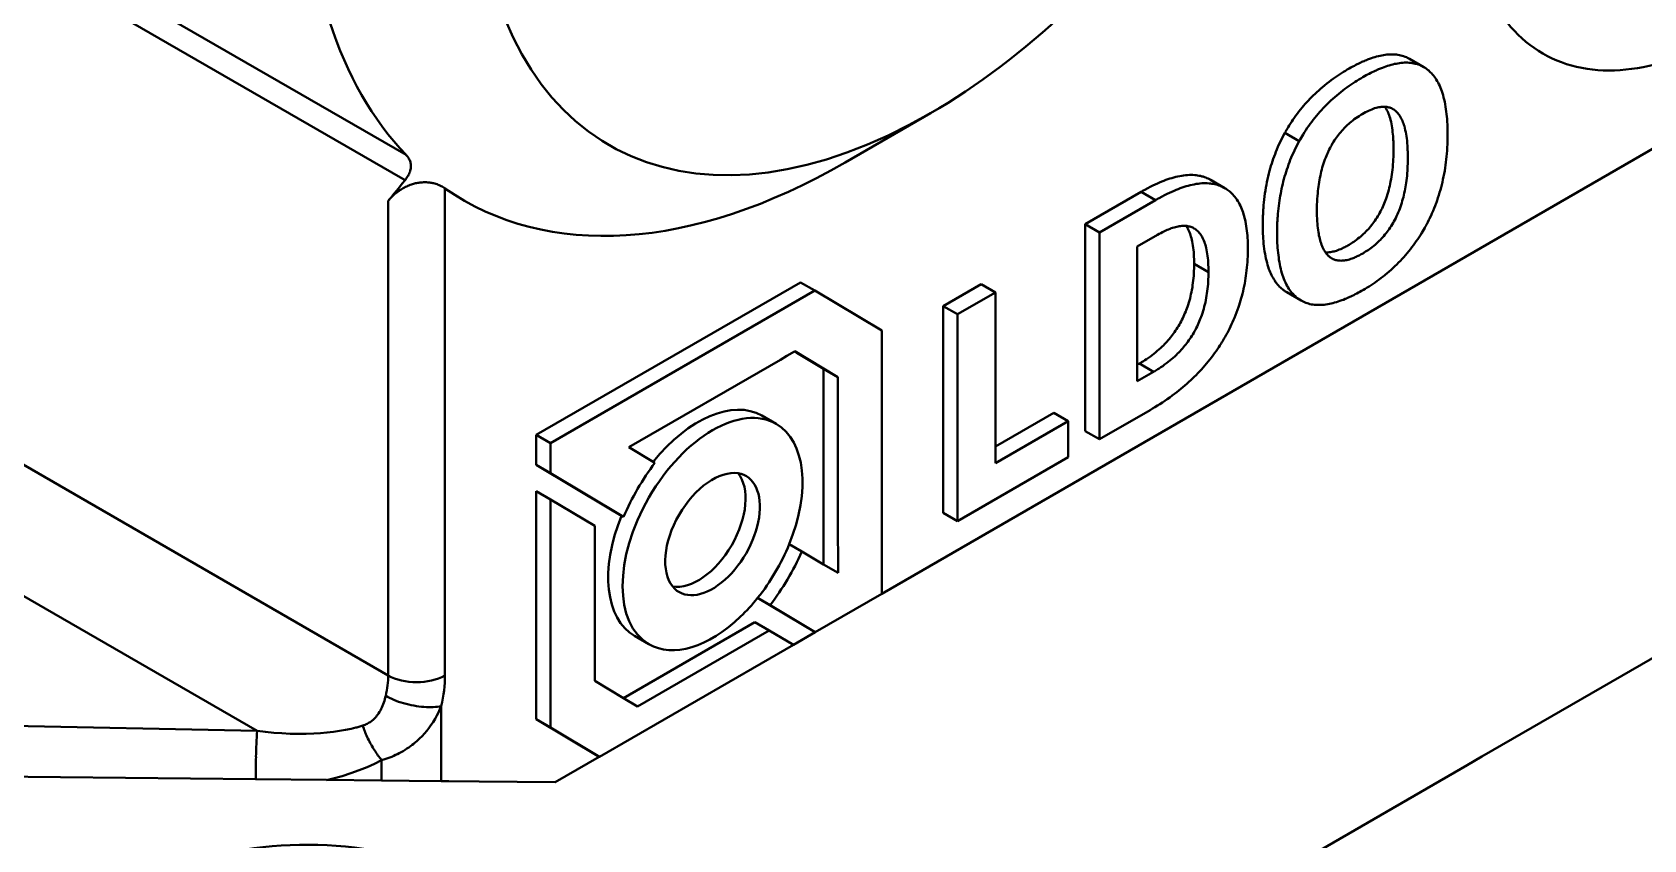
# Model space of a CAD drawing. Header units: millimetres. Extents: x 15 to 415, y 5 to 292.
# Drawn here: x 305.02 to 325.09, y 94.09 to 104.14 of the extents above; entities that cross this region are included whole.
import ezdxf

# ---------------------------------------------------------------- set-up
doc = ezdxf.new("R2010")
doc.units = ezdxf.units.MM
doc.layers.add('Geometries', color=7, linetype='Continuous')

msp = doc.modelspace()

# ---------------------------------------------------------------- linework, layer by layer
at = {"layer": 'Geometries', "linetype": 'Continuous', "lineweight": 40}
for p, q in [((309.673, 102.615), (300.394, 107.972)), ((300.764, 107.436), (309.498, 102.394)), ((323.069, 95.122), (338.58, 104.077)), ((322.346, 103.709), (322.167, 103.812)), ((322.321, 103.722), (322.32, 103.722)), ((322.32, 103.722), (322.32, 103.722)), ((322.371, 103.693), (322.371, 103.693)), ((322.371, 103.693), (322.371, 103.693)), ((326.099, 103.212), (315.599, 97.15)), ((315.141, 102.521), (316.202, 103.133)), ((320.617, 102.889), (320.795, 102.786)), ((309.661, 102.299), (309.498, 102.394)), ((310.158, 96.133), (310.158, 102.199)), ((318.128, 101.752), (318.828, 102.156)), ((318.828, 102.156), (319.006, 102.053)), ((319.676, 102.312), (319.705, 102.296)), ((319.869, 102.201), (319.691, 102.304)), ((319.854, 102.209), (319.705, 102.296)), ((309.451, 102.044), (309.451, 96.133)), ((318.306, 101.649), (319.006, 102.053)), ((309.451, 96.133), (299.622, 101.807)), ((318.128, 99.176), (318.128, 101.752)), ((318.128, 101.752), (318.306, 101.649)), ((318.306, 99.073), (318.306, 101.649)), ((319.031, 101.619), (318.779, 101.474)), ((318.779, 101.474), (318.779, 100.003)), ((319.486, 101.259), (319.665, 101.156)), ((311.293, 99.127), (314.585, 101.028)), ((314.585, 101.028), (314.763, 100.925)), ((316.363, 100.733), (316.836, 101.006)), ((316.836, 101.006), (317.014, 100.903)), ((311.472, 99.024), (314.763, 100.925)), ((314.763, 100.925), (315.599, 100.427)), ((316.541, 100.63), (317.014, 100.903)), ((317.014, 100.903), (317.014, 98.984)), ((320.615, 100.92), (320.617, 100.919)), ((320.617, 100.919), (320.794, 100.817)), ((320.639, 100.905), (320.818, 100.802)), ((316.363, 98.157), (316.363, 100.733)), ((316.363, 100.733), (316.541, 100.63)), ((316.541, 98.054), (316.541, 100.63)), ((315.599, 100.427), (315.599, 97.15)), ((314.512, 100.167), (314.415, 100.111)), ((314.516, 100.169), (314.512, 100.167)), ((314.512, 100.167), (314.541, 100.149)), ((315.048, 99.848), (314.516, 100.169)), ((314.87, 99.951), (314.541, 100.149)), ((314.334, 100.064), (312.447, 98.974)), ((314.334, 100.064), (314.415, 100.111)), ((314.871, 98.804), (314.87, 99.951)), ((314.87, 99.951), (315.048, 99.848)), ((318.779, 100.003), (318.804, 100.017)), ((318.779, 100.003), (318.779, 99.797)), ((318.804, 100.017), (318.982, 99.914)), ((315.048, 99.848), (315.051, 98.075)), ((318.779, 99.797), (318.982, 99.914)), ((314.282, 99.265), (314.103, 99.368)), ((317.014, 98.984), (317.741, 99.403)), ((317.741, 99.403), (317.919, 99.3)), ((318.937, 99.437), (318.306, 99.073)), ((317.014, 98.778), (317.919, 99.3)), ((317.919, 99.3), (317.919, 98.849)), ((318.128, 99.176), (318.306, 99.073)), ((311.293, 98.755), (311.293, 99.127)), ((311.293, 99.127), (311.472, 99.024)), ((311.472, 98.652), (311.472, 99.024)), ((312.447, 98.974), (312.752, 98.794)), ((317.014, 98.984), (317.014, 98.778)), ((312.203, 98.211), (311.293, 98.755)), ((311.293, 98.755), (311.472, 98.652)), ((312.752, 98.794), (312.772, 98.782)), ((314.873, 97.515), (314.871, 98.804)), ((317.919, 98.849), (316.541, 98.054)), ((312.382, 98.108), (311.472, 98.652)), ((311.293, 95.588), (311.293, 98.428)), ((311.293, 98.428), (311.472, 98.325)), ((307.818, 95.442), (302.86, 98.305)), ((311.472, 95.485), (311.472, 98.325)), ((311.472, 98.325), (312.022, 97.995)), ((312.203, 98.211), (312.357, 98.122)), ((316.363, 98.157), (316.541, 98.054)), ((312.022, 97.995), (312.022, 96.064)), ((312.357, 98.122), (312.382, 98.108)), ((315.052, 97.41), (315.051, 98.075)), ((314.443, 97.766), (314.601, 97.675)), ((314.601, 97.675), (314.873, 97.515)), ((314.873, 97.515), (315.052, 97.41)), ((315.599, 97.15), (314.769, 96.671)), ((314.766, 96.67), (314.051, 97.098)), ((314.051, 97.098), (314.206, 97.009)), ((314.769, 96.671), (314.206, 97.009)), ((312.379, 95.85), (314.016, 96.795)), ((314.016, 96.795), (314.194, 96.692)), ((312.698, 96.521), (312.519, 96.624)), ((312.554, 95.745), (314.194, 96.692)), ((314.194, 96.692), (314.496, 96.513)), ((314.766, 96.67), (314.496, 96.513)), ((314.769, 96.671), (314.766, 96.67)), ((314.496, 96.513), (312.083, 95.12)), ((312.022, 96.064), (312.379, 95.85)), ((310.112, 94.816), (310.112, 95.751)), ((312.379, 95.85), (312.554, 95.745)), ((307.818, 95.442), (296.744, 95.674)), ((312.08, 95.119), (311.293, 95.588)), ((311.293, 95.588), (311.472, 95.485)), ((312.083, 95.12), (311.472, 95.485)), ((309.771, 95.284), (309.769, 95.282)), ((312.08, 95.119), (311.531, 94.802)), ((312.083, 95.12), (312.08, 95.119)), ((323.069, 95.122), (322.884, 95.014)), ((307.8, 94.84), (300.125, 94.917)), ((309.369, 95.079), (309.381, 95.082)), ((309.369, 95.079), (309.369, 94.927)), ((309.369, 94.824), (309.369, 94.927)), ((312.513, 89.027), (322.884, 95.014)), ((308.683, 94.831), (307.8, 94.84)), ((309.369, 94.824), (308.683, 94.831)), ((309.713, 94.82), (309.369, 94.824)), ((310.112, 94.816), (309.713, 94.82)), ((310.204, 94.815), (310.112, 94.816)), ((310.204, 94.815), (310.583, 94.811)), ((311.531, 94.802), (310.583, 94.811))]:
    msp.add_line(p, q, dxfattribs=at)
at = {"layer": 'Geometries', "linetype": 'Continuous', "lineweight": 40, "flags": 128}
for points in [[(320.617, 102.889), (320.617, 102.889), (320.617, 102.889), (320.617, 102.89), (320.617, 102.89), (320.618, 102.891), (320.618, 102.892), (320.62, 102.894), (320.622, 102.899), (320.626, 102.906), (320.633, 102.919), (320.647, 102.942), (320.659, 102.962), (320.671, 102.982), (320.686, 103.006), (320.701, 103.029), (320.717, 103.053), (320.735, 103.079), (320.754, 103.104), (320.772, 103.13), (320.791, 103.155), (320.811, 103.179), (320.831, 103.204), (320.85, 103.226), (320.869, 103.249), (320.889, 103.271), (320.909, 103.292), (320.929, 103.313), (320.949, 103.334), (320.969, 103.354), (320.992, 103.376), (321.014, 103.398), (321.037, 103.418), (321.061, 103.439), (321.084, 103.459), (321.111, 103.481), (321.139, 103.504), (321.166, 103.525), (321.193, 103.545), (321.22, 103.565), (321.247, 103.584), (321.272, 103.601), (321.297, 103.618), (321.322, 103.633), (321.346, 103.649), (321.37, 103.663), (321.393, 103.677), (321.416, 103.69), (321.439, 103.703), (321.461, 103.715), (321.482, 103.726), (321.499, 103.735), (321.515, 103.743), (321.53, 103.751), (321.546, 103.758), (321.561, 103.765), (321.575, 103.772), (321.589, 103.778), (321.603, 103.784), (321.617, 103.79), (321.631, 103.796), (321.645, 103.801), (321.659, 103.806), (321.672, 103.811), (321.694, 103.819), (321.715, 103.826), (321.737, 103.833), (321.758, 103.839), (321.78, 103.845), (321.801, 103.85), (321.822, 103.854), (321.844, 103.858), (321.865, 103.861), (321.885, 103.864), (321.906, 103.866), (321.926, 103.867), (321.947, 103.867), (321.966, 103.867), (321.986, 103.866), (322.005, 103.864), (322.024, 103.862), (322.042, 103.858), (322.06, 103.854), (322.078, 103.85), (322.095, 103.844), (322.112, 103.838), (322.129, 103.831), (322.145, 103.824), (322.161, 103.815), (322.167, 103.812)], [(322.32, 103.722), (322.307, 103.728), (322.291, 103.735), (322.274, 103.741), (322.256, 103.747), (322.238, 103.751), (322.22, 103.755), (322.202, 103.758), (322.183, 103.761), (322.164, 103.763), (322.145, 103.764), (322.125, 103.764), (322.105, 103.764), (322.085, 103.762), (322.064, 103.761), (322.043, 103.758), (322.022, 103.755), (322.001, 103.751), (321.98, 103.747), (321.959, 103.742), (321.938, 103.736), (321.916, 103.73), (321.895, 103.724), (321.873, 103.716), (321.852, 103.709), (321.83, 103.701), (321.808, 103.692), (321.795, 103.686), (321.781, 103.681), (321.767, 103.675), (321.753, 103.668), (321.739, 103.662), (321.722, 103.654), (321.704, 103.645), (321.686, 103.636), (321.667, 103.626), (321.647, 103.616), (321.628, 103.606), (321.607, 103.594), (321.585, 103.582), (321.562, 103.568), (321.538, 103.554), (321.514, 103.539), (321.49, 103.524), (321.465, 103.508), (321.44, 103.491), (321.415, 103.473), (321.389, 103.455), (321.364, 103.436), (321.338, 103.417), (321.313, 103.397), (321.288, 103.377), (321.262, 103.356), (321.238, 103.335), (321.213, 103.313), (321.189, 103.291), (321.165, 103.268), (321.141, 103.245), (321.117, 103.221), (321.095, 103.198), (321.073, 103.174), (321.052, 103.15), (321.03, 103.126), (321.009, 103.101), (320.989, 103.076), (320.97, 103.052), (320.951, 103.027), (320.932, 103.001), (320.914, 102.976), (320.895, 102.95), (320.878, 102.923), (320.86, 102.896), (320.843, 102.869), (320.831, 102.849), (320.819, 102.828), (320.807, 102.807), (320.801, 102.797), (320.798, 102.791), (320.796, 102.789), (320.796, 102.787), (320.795, 102.787), (320.795, 102.786), (320.795, 102.786), (320.795, 102.786), (320.795, 102.786)], [(322.346, 103.709), (322.34, 103.712), (322.324, 103.721), (322.321, 103.722)], [(322.371, 103.693), (322.355, 103.703), (322.346, 103.709)], [(322.643, 102.868), (322.643, 102.909), (322.642, 102.95), (322.64, 102.99), (322.638, 103.031), (322.636, 103.062), (322.633, 103.093), (322.63, 103.124), (322.626, 103.154), (322.622, 103.185), (322.618, 103.215), (322.612, 103.245), (322.607, 103.274), (322.6, 103.303), (322.593, 103.331), (322.586, 103.359), (322.579, 103.383), (322.571, 103.407), (322.562, 103.43), (322.554, 103.452), (322.544, 103.474), (322.534, 103.495), (322.524, 103.515), (322.513, 103.535), (322.502, 103.554), (322.491, 103.571), (322.479, 103.587), (322.467, 103.603), (322.455, 103.618), (322.442, 103.632), (322.431, 103.643), (322.419, 103.654), (322.408, 103.665), (322.399, 103.672), (322.389, 103.68), (322.38, 103.687), (322.375, 103.69), (322.373, 103.692), (322.372, 103.692), (322.371, 103.693), (322.371, 103.693), (322.371, 103.693)], [(322.371, 103.693), (322.371, 103.693), (322.371, 103.693), (322.371, 103.693)], [(322.371, 103.693), (322.371, 103.693), (322.371, 103.693)], [(321.122, 101.401), (321.124, 101.401), (321.138, 101.4), (321.153, 101.401), (321.168, 101.402), (321.184, 101.404), (321.199, 101.406), (321.214, 101.41), (321.229, 101.413), (321.244, 101.417), (321.259, 101.422), (321.274, 101.428), (321.292, 101.435), (321.311, 101.442), (321.329, 101.45), (321.34, 101.456), (321.351, 101.461), (321.363, 101.467), (321.375, 101.473), (321.388, 101.48), (321.401, 101.488), (321.415, 101.496), (321.429, 101.505), (321.444, 101.514), (321.458, 101.523), (321.473, 101.533), (321.491, 101.545), (321.508, 101.558), (321.526, 101.572), (321.544, 101.586), (321.561, 101.6), (321.579, 101.616), (321.596, 101.632), (321.612, 101.646), (321.626, 101.661), (321.641, 101.676), (321.656, 101.692), (321.67, 101.708), (321.684, 101.725), (321.698, 101.742), (321.711, 101.759), (321.724, 101.777), (321.737, 101.795), (321.75, 101.813), (321.762, 101.832), (321.774, 101.851), (321.785, 101.87), (321.796, 101.889), (321.806, 101.909), (321.816, 101.929), (321.826, 101.949), (321.835, 101.969), (321.845, 101.989), (321.853, 102.01), (321.861, 102.031), (321.869, 102.051), (321.877, 102.072), (321.886, 102.098), (321.894, 102.125), (321.902, 102.151), (321.909, 102.178), (321.916, 102.204), (321.922, 102.23), (321.928, 102.256), (321.933, 102.285), (321.939, 102.313), (321.943, 102.341), (321.948, 102.37), (321.951, 102.398), (321.955, 102.431), (321.959, 102.463), (321.962, 102.496), (321.964, 102.527), (321.966, 102.558), (321.967, 102.589), (321.968, 102.612), (321.968, 102.635), (321.969, 102.657), (321.969, 102.679), (321.969, 102.7), (321.969, 102.72), (321.968, 102.737), (321.968, 102.753), (321.967, 102.769), (321.967, 102.784), (321.966, 102.798), (321.965, 102.812), (321.964, 102.825), (321.963, 102.85), (321.961, 102.874), (321.958, 102.898), (321.955, 102.924), (321.952, 102.95), (321.948, 102.976), (321.943, 103.001), (321.938, 103.026), (321.932, 103.05), (321.926, 103.074), (321.92, 103.092), (321.915, 103.109), (321.908, 103.126), (321.902, 103.143), (321.894, 103.159), (321.887, 103.174), (321.879, 103.189), (321.87, 103.203), (321.863, 103.214)], [(321.963, 103.186), (321.967, 103.183), (321.978, 103.176), (321.988, 103.169), (321.998, 103.16), (322.007, 103.152), (322.016, 103.143), (322.024, 103.134), (322.032, 103.124), (322.04, 103.114), (322.049, 103.1), (322.058, 103.085), (322.066, 103.07), (322.073, 103.055), (322.081, 103.039), (322.087, 103.022), (322.093, 103.006), (322.099, 102.988), (322.104, 102.971), (322.111, 102.947), (322.116, 102.923), (322.122, 102.898), (322.126, 102.873), (322.13, 102.847), (322.134, 102.821), (322.137, 102.795), (322.14, 102.762), (322.143, 102.729), (322.143, 102.716), (322.144, 102.703), (322.145, 102.689), (322.145, 102.675), (322.146, 102.657), (322.147, 102.638), (322.147, 102.619), (322.147, 102.598), (322.147, 102.577), (322.147, 102.556), (322.147, 102.529), (322.146, 102.502), (322.145, 102.473), (322.144, 102.444), (322.142, 102.415), (322.139, 102.386), (322.137, 102.356), (322.134, 102.325), (322.13, 102.295), (322.126, 102.269), (322.123, 102.243), (322.118, 102.218), (322.114, 102.192), (322.109, 102.166), (322.103, 102.14), (322.097, 102.114), (322.092, 102.09), (322.085, 102.066), (322.078, 102.042), (322.071, 102.017), (322.063, 101.993), (322.055, 101.969), (322.047, 101.945), (322.038, 101.922), (322.028, 101.898), (322.018, 101.875), (322.007, 101.852), (321.996, 101.829), (321.985, 101.806), (321.974, 101.786), (321.963, 101.767), (321.952, 101.748), (321.94, 101.729), (321.928, 101.71), (321.916, 101.692), (321.903, 101.674), (321.89, 101.656), (321.876, 101.639), (321.862, 101.622), (321.848, 101.605), (321.834, 101.589), (321.82, 101.573), (321.805, 101.558), (321.79, 101.543), (321.775, 101.529), (321.758, 101.513), (321.74, 101.497), (321.722, 101.483), (321.704, 101.468), (321.687, 101.455), (321.669, 101.442), (321.652, 101.43), (321.637, 101.42), (321.622, 101.411), (321.608, 101.402), (321.594, 101.393), (321.58, 101.385), (321.567, 101.378), (321.554, 101.371), (321.542, 101.364), (321.53, 101.358), (321.517, 101.352), (321.504, 101.346), (321.491, 101.34), (321.478, 101.334), (321.465, 101.329), (321.453, 101.325), (321.437, 101.319), (321.42, 101.314), (321.405, 101.309), (321.389, 101.306), (321.373, 101.303), (321.358, 101.3), (321.343, 101.299), (321.329, 101.298), (321.315, 101.297), (321.301, 101.298), (321.288, 101.299), (321.275, 101.3), (321.263, 101.303), (321.251, 101.305), (321.239, 101.309), (321.228, 101.313), (321.217, 101.318), (321.206, 101.323), (321.2, 101.326)], [(321.215, 102.766), (321.223, 102.779), (321.235, 102.797), (321.246, 102.814), (321.258, 102.831), (321.271, 102.848), (321.283, 102.865), (321.297, 102.883), (321.311, 102.9), (321.326, 102.916), (321.34, 102.932), (321.355, 102.948), (321.37, 102.963), (321.384, 102.977), (321.398, 102.99), (321.413, 103.003), (321.427, 103.016), (321.442, 103.028), (321.461, 103.043), (321.48, 103.058), (321.5, 103.072), (321.52, 103.086), (321.54, 103.099), (321.56, 103.112), (321.58, 103.124), (321.6, 103.135), (321.62, 103.146), (321.639, 103.156), (321.659, 103.165), (321.678, 103.174), (321.697, 103.182), (321.716, 103.189), (321.734, 103.195), (321.752, 103.2), (321.77, 103.205), (321.787, 103.209), (321.802, 103.211), (321.816, 103.213), (321.831, 103.214), (321.845, 103.215), (321.859, 103.215), (321.863, 103.214)], [(321.863, 103.214), (321.873, 103.214), (321.885, 103.212), (321.898, 103.21), (321.91, 103.207), (321.922, 103.204), (321.933, 103.2), (321.945, 103.195), (321.956, 103.19), (321.963, 103.186)], [(320.615, 100.92), (320.615, 100.92), (320.615, 100.92), (320.614, 100.92), (320.614, 100.921), (320.612, 100.922), (320.61, 100.923), (320.606, 100.926), (320.598, 100.932), (320.585, 100.942), (320.574, 100.952), (320.563, 100.962), (320.55, 100.974), (320.537, 100.987), (320.525, 101.001), (320.513, 101.016), (320.501, 101.032), (320.49, 101.049), (320.479, 101.066), (320.469, 101.084), (320.459, 101.102), (320.45, 101.119), (320.441, 101.138), (320.433, 101.156), (320.425, 101.175), (320.418, 101.194), (320.409, 101.22), (320.401, 101.245), (320.394, 101.272), (320.387, 101.299), (320.38, 101.326), (320.375, 101.354), (320.369, 101.382), (320.364, 101.414), (320.359, 101.445), (320.355, 101.477), (320.352, 101.509), (320.349, 101.541), (320.346, 101.573), (320.345, 101.603), (320.343, 101.633), (320.342, 101.662), (320.341, 101.691), (320.341, 101.72), (320.341, 101.744), (320.341, 101.767), (320.341, 101.79), (320.342, 101.813), (320.342, 101.835), (320.343, 101.857), (320.344, 101.876), (320.345, 101.896), (320.346, 101.915), (320.347, 101.933), (320.348, 101.951), (320.351, 101.987), (320.354, 102.023), (320.358, 102.06), (320.363, 102.097), (320.368, 102.134), (320.373, 102.171), (320.38, 102.208), (320.386, 102.243), (320.393, 102.277), (320.4, 102.312), (320.408, 102.347), (320.417, 102.382), (320.426, 102.417), (320.434, 102.447), (320.443, 102.477), (320.452, 102.507), (320.462, 102.537), (320.472, 102.567), (320.483, 102.596), (320.494, 102.626), (320.505, 102.655), (320.517, 102.684), (320.53, 102.714), (320.543, 102.743), (320.557, 102.772), (320.571, 102.802), (320.586, 102.831), (320.601, 102.86), (320.617, 102.889)], [(320.795, 102.786), (320.779, 102.757), (320.764, 102.728), (320.749, 102.699), (320.735, 102.67), (320.722, 102.64), (320.709, 102.611), (320.696, 102.582), (320.684, 102.553), (320.673, 102.524), (320.662, 102.494), (320.651, 102.464), (320.641, 102.434), (320.631, 102.404), (320.622, 102.374), (320.613, 102.344), (320.604, 102.314), (320.596, 102.284), (320.589, 102.254), (320.582, 102.224), (320.575, 102.194), (320.569, 102.165), (320.564, 102.136), (320.558, 102.107), (320.553, 102.078), (320.549, 102.049), (320.544, 102.015), (320.54, 101.981), (320.536, 101.948), (320.532, 101.914), (320.529, 101.881), (320.527, 101.848), (320.526, 101.83), (320.524, 101.811), (320.523, 101.792), (320.522, 101.772), (320.521, 101.752), (320.521, 101.732), (320.52, 101.71), (320.52, 101.689), (320.519, 101.661), (320.519, 101.633), (320.519, 101.605), (320.52, 101.576), (320.521, 101.546), (320.522, 101.517), (320.524, 101.487), (320.526, 101.457), (320.528, 101.427), (320.531, 101.397), (320.535, 101.367), (320.539, 101.338), (320.543, 101.308), (320.548, 101.279), (320.553, 101.251), (320.559, 101.224), (320.565, 101.197), (320.572, 101.17), (320.579, 101.144), (320.587, 101.118), (320.596, 101.095), (320.604, 101.071), (320.613, 101.049), (320.623, 101.027), (320.634, 101.006), (320.644, 100.986), (320.655, 100.967), (320.666, 100.949), (320.678, 100.931), (320.691, 100.914), (320.704, 100.898), (320.718, 100.883), (320.732, 100.868), (320.747, 100.854), (320.758, 100.844), (320.77, 100.834), (320.782, 100.825), (320.788, 100.821), (320.791, 100.819), (320.792, 100.818), (320.793, 100.817), (320.794, 100.817), (320.794, 100.817)], [(321.199, 102.738), (321.2, 102.741), (321.211, 102.76), (321.215, 102.766)], [(322.503, 102.023), (322.511, 102.046), (322.522, 102.079), (322.533, 102.112), (322.543, 102.145), (322.552, 102.178), (322.561, 102.21), (322.57, 102.243), (322.577, 102.275), (322.585, 102.307), (322.592, 102.344), (322.599, 102.38), (322.606, 102.416), (322.612, 102.452), (322.617, 102.488), (322.622, 102.524), (322.626, 102.559), (322.63, 102.593), (322.633, 102.628), (322.636, 102.669), (322.639, 102.709), (322.64, 102.749), (322.642, 102.789), (322.643, 102.829), (322.643, 102.868)], [(309.661, 102.299), (309.671, 102.313), (309.68, 102.326), (309.689, 102.34), (309.698, 102.354), (309.705, 102.367), (309.712, 102.381), (309.718, 102.395), (309.723, 102.409), (309.726, 102.421), (309.729, 102.432), (309.731, 102.444), (309.733, 102.456), (309.734, 102.467), (309.734, 102.479), (309.733, 102.491), (309.732, 102.502), (309.73, 102.513), (309.727, 102.525), (309.723, 102.536), (309.719, 102.548), (309.713, 102.559), (309.707, 102.57), (309.7, 102.581), (309.694, 102.59), (309.687, 102.598), (309.68, 102.607), (309.673, 102.615)], [(321.015, 101.928), (321.015, 101.962), (321.016, 101.997), (321.017, 102.032), (321.019, 102.068), (321.022, 102.103), (321.025, 102.139), (321.027, 102.166), (321.03, 102.193), (321.034, 102.22), (321.038, 102.247), (321.042, 102.275), (321.047, 102.303), (321.052, 102.331), (321.058, 102.359), (321.063, 102.383), (321.069, 102.408), (321.075, 102.433), (321.082, 102.457), (321.09, 102.482), (321.098, 102.507), (321.106, 102.533), (321.115, 102.558), (321.125, 102.584), (321.133, 102.603), (321.141, 102.623), (321.15, 102.642), (321.154, 102.652), (321.157, 102.657), (321.158, 102.659), (321.158, 102.66), (321.158, 102.661), (321.158, 102.661), (321.158, 102.661), (321.158, 102.661)], [(321.158, 102.661), (321.168, 102.681), (321.179, 102.701), (321.189, 102.721), (321.199, 102.738)], [(318.828, 102.156), (318.831, 102.158), (318.835, 102.16), (318.838, 102.162), (318.842, 102.164), (318.853, 102.17), (318.873, 102.181), (318.909, 102.201), (318.94, 102.217), (318.972, 102.233), (319.001, 102.246), (319.029, 102.259), (319.057, 102.272), (319.085, 102.284), (319.11, 102.294), (319.135, 102.303), (319.16, 102.312), (319.185, 102.32), (319.21, 102.327), (319.234, 102.334), (319.259, 102.341), (319.283, 102.346), (319.308, 102.351), (319.332, 102.356), (319.356, 102.359), (319.38, 102.362), (319.404, 102.364), (319.427, 102.365), (319.449, 102.365), (319.472, 102.365), (319.493, 102.363), (319.512, 102.362), (319.53, 102.359), (319.548, 102.356), (319.565, 102.353), (319.582, 102.348), (319.599, 102.344), (319.615, 102.338), (319.631, 102.333), (319.646, 102.326), (319.661, 102.32), (319.676, 102.312)], [(309.661, 102.299), (309.627, 102.257), (309.592, 102.215), (309.558, 102.172), (309.522, 102.129), (309.487, 102.086), (309.451, 102.044)], [(309.451, 102.044), (309.463, 102.058), (309.476, 102.072), (309.489, 102.086), (309.504, 102.1), (309.519, 102.114), (309.531, 102.125), (309.544, 102.135), (309.557, 102.146), (309.571, 102.157), (309.586, 102.167), (309.598, 102.176), (309.611, 102.184), (309.624, 102.192), (309.638, 102.2), (309.652, 102.208), (309.667, 102.216), (309.682, 102.223), (309.696, 102.229), (309.71, 102.235), (309.725, 102.241), (309.74, 102.246), (309.752, 102.25), (309.765, 102.254), (309.778, 102.257), (309.791, 102.261), (309.804, 102.264)], [(309.804, 102.264), (309.818, 102.266), (309.832, 102.269), (309.847, 102.271), (309.861, 102.272), (309.875, 102.273), (309.889, 102.274), (309.903, 102.275), (309.917, 102.275), (309.93, 102.274), (309.944, 102.273), (309.957, 102.272), (309.969, 102.271), (309.982, 102.269), (309.994, 102.267), (310.006, 102.264), (310.017, 102.262), (310.032, 102.258), (310.046, 102.254), (310.059, 102.249), (310.072, 102.244), (310.084, 102.239), (310.096, 102.234), (310.11, 102.227), (310.123, 102.221), (310.135, 102.213), (310.147, 102.206), (310.158, 102.199)], [(319.006, 102.053), (319.01, 102.055), (319.013, 102.057), (319.017, 102.059), (319.02, 102.061), (319.032, 102.067), (319.052, 102.078), (319.087, 102.097), (319.119, 102.114), (319.151, 102.13), (319.179, 102.143), (319.207, 102.156), (319.236, 102.169), (319.264, 102.181), (319.289, 102.19), (319.314, 102.2), (319.339, 102.209), (319.364, 102.217), (319.388, 102.224), (319.413, 102.231), (319.437, 102.238), (319.462, 102.243), (319.486, 102.248), (319.51, 102.253), (319.535, 102.256), (319.559, 102.259), (319.582, 102.261), (319.605, 102.262), (319.628, 102.262), (319.65, 102.262), (319.672, 102.26), (319.69, 102.259), (319.708, 102.256), (319.726, 102.253), (319.744, 102.25), (319.761, 102.245), (319.778, 102.241), (319.794, 102.235), (319.809, 102.23), (319.824, 102.223), (319.839, 102.217), (319.854, 102.209)], [(319.676, 102.312), (319.676, 102.312), (319.676, 102.312), (319.676, 102.312), (319.676, 102.312), (319.677, 102.311), (319.679, 102.311), (319.68, 102.31), (319.682, 102.309), (319.683, 102.308), (319.685, 102.307), (319.691, 102.304)], [(319.854, 102.209), (319.854, 102.209), (319.854, 102.209), (319.854, 102.209), (319.854, 102.209), (319.854, 102.209), (319.854, 102.209), (319.854, 102.209), (319.855, 102.209), (319.855, 102.209), (319.856, 102.209), (319.857, 102.208), (319.859, 102.207), (319.864, 102.204), (319.869, 102.201)], [(319.869, 102.201), (319.874, 102.198), (319.884, 102.192), (319.893, 102.186), (319.906, 102.177), (319.918, 102.168), (319.929, 102.159), (319.943, 102.147), (319.957, 102.134), (319.97, 102.121), (319.982, 102.107), (319.994, 102.093), (320.007, 102.076), (320.019, 102.058), (320.031, 102.04), (320.042, 102.021), (320.053, 102.001), (320.063, 101.981), (320.072, 101.961), (320.081, 101.94), (320.089, 101.918), (320.096, 101.897), (320.103, 101.875), (320.11, 101.853), (320.115, 101.831), (320.121, 101.808), (320.126, 101.785), (320.131, 101.757), (320.136, 101.729), (320.14, 101.7), (320.144, 101.671), (320.147, 101.641), (320.15, 101.611), (320.152, 101.58), (320.153, 101.554)], [(322.416, 101.819), (322.423, 101.832), (322.436, 101.859), (322.448, 101.886), (322.461, 101.918), (322.475, 101.95), (322.487, 101.982), (322.499, 102.014), (322.503, 102.023)], [(321.122, 101.401), (321.118, 101.406), (321.11, 101.42), (321.101, 101.434), (321.094, 101.449), (321.086, 101.464), (321.08, 101.48), (321.073, 101.496), (321.067, 101.514), (321.061, 101.533), (321.055, 101.552), (321.05, 101.571), (321.046, 101.591), (321.041, 101.612), (321.038, 101.632), (321.034, 101.653), (321.03, 101.679), (321.027, 101.706), (321.024, 101.732), (321.022, 101.759), (321.02, 101.787), (321.018, 101.821), (321.016, 101.857), (321.016, 101.892), (321.015, 101.928)], [(322.368, 101.726), (322.383, 101.752), (322.397, 101.779), (322.41, 101.805), (322.416, 101.819)], [(319.385, 101.73), (319.379, 101.731), (319.365, 101.732), (319.349, 101.731), (319.334, 101.731), (319.318, 101.729), (319.302, 101.727), (319.286, 101.724), (319.269, 101.721), (319.253, 101.716), (319.236, 101.712), (319.219, 101.707), (319.202, 101.701), (319.186, 101.695), (319.169, 101.688), (319.152, 101.681), (319.132, 101.672), (319.111, 101.663), (319.091, 101.652), (319.071, 101.642), (319.051, 101.631), (319.031, 101.619)], [(319.486, 101.259), (319.486, 101.289), (319.485, 101.318), (319.484, 101.347), (319.483, 101.376), (319.481, 101.405), (319.478, 101.433), (319.475, 101.459), (319.471, 101.485), (319.467, 101.51), (319.463, 101.535), (319.457, 101.559), (319.452, 101.578), (319.447, 101.597), (319.441, 101.616), (319.435, 101.633), (319.428, 101.651), (319.421, 101.668), (319.413, 101.684), (319.406, 101.698), (319.398, 101.711), (319.39, 101.724), (319.385, 101.73)], [(319.486, 101.7), (319.48, 101.703), (319.469, 101.709), (319.458, 101.714), (319.446, 101.718), (319.434, 101.722), (319.422, 101.725), (319.408, 101.728), (319.394, 101.73), (319.385, 101.73)], [(319.665, 101.156), (319.665, 101.185), (319.664, 101.215), (319.663, 101.244), (319.661, 101.273), (319.659, 101.302), (319.656, 101.33), (319.653, 101.356), (319.65, 101.382), (319.646, 101.407), (319.641, 101.432), (319.636, 101.456), (319.631, 101.475), (319.626, 101.494), (319.62, 101.512), (319.614, 101.53), (319.607, 101.548), (319.6, 101.565), (319.592, 101.581), (319.585, 101.595), (319.577, 101.608), (319.569, 101.621), (319.56, 101.633), (319.551, 101.644), (319.542, 101.655), (319.532, 101.665), (319.521, 101.675), (319.512, 101.682), (319.502, 101.69), (319.491, 101.697), (319.486, 101.7)], [(320.153, 101.554), (320.154, 101.549), (320.155, 101.517), (320.155, 101.485), (320.156, 101.453)], [(321.862, 101.119), (321.864, 101.121), (321.889, 101.142), (321.914, 101.163), (321.938, 101.184), (321.962, 101.205), (321.986, 101.228), (322.009, 101.25), (322.032, 101.273), (322.055, 101.297), (322.077, 101.32), (322.098, 101.343), (322.119, 101.367), (322.14, 101.391), (322.16, 101.416), (322.18, 101.44), (322.199, 101.464), (322.217, 101.489), (322.235, 101.514), (322.253, 101.539), (322.271, 101.565), (322.288, 101.591), (322.305, 101.617), (322.321, 101.644), (322.333, 101.664), (322.345, 101.685), (322.357, 101.705), (322.363, 101.715), (322.366, 101.72), (322.367, 101.723), (322.368, 101.724), (322.368, 101.725), (322.368, 101.725), (322.368, 101.726), (322.368, 101.726), (322.368, 101.726), (322.368, 101.726), (322.368, 101.726), (322.368, 101.726)], [(320.156, 101.453), (320.155, 101.419), (320.155, 101.385), (320.154, 101.351), (320.152, 101.316), (320.15, 101.281), (320.147, 101.247), (320.144, 101.212), (320.14, 101.177), (320.136, 101.141), (320.132, 101.11), (320.127, 101.078), (320.122, 101.046), (320.116, 101.014), (320.109, 100.982), (320.103, 100.949), (320.095, 100.917)], [(321.135, 101.383), (321.127, 101.394), (321.122, 101.401)], [(321.157, 101.359), (321.146, 101.37), (321.136, 101.381), (321.135, 101.383)], [(321.2, 101.326), (321.195, 101.329), (321.185, 101.336), (321.178, 101.341), (321.171, 101.347), (321.164, 101.353), (321.16, 101.356), (321.159, 101.358), (321.158, 101.358), (321.157, 101.359), (321.157, 101.359), (321.157, 101.359), (321.157, 101.359), (321.157, 101.359), (321.157, 101.359)], [(318.804, 100.017), (318.805, 100.018), (318.806, 100.019), (318.807, 100.019), (318.809, 100.02), (318.813, 100.022), (318.82, 100.027), (318.832, 100.034), (318.854, 100.048), (318.874, 100.06), (318.894, 100.073), (318.917, 100.089), (318.941, 100.106), (318.964, 100.123), (318.985, 100.139), (319.006, 100.156), (319.027, 100.173), (319.047, 100.191), (319.067, 100.209), (319.087, 100.228), (319.103, 100.243), (319.118, 100.258), (319.132, 100.274), (319.147, 100.289), (319.162, 100.306), (319.176, 100.322), (319.19, 100.339), (319.203, 100.356), (319.217, 100.373), (319.23, 100.391), (319.243, 100.409), (319.256, 100.427), (319.268, 100.446), (319.28, 100.464), (319.292, 100.483), (319.303, 100.502), (319.314, 100.521), (319.324, 100.541), (319.335, 100.561), (319.345, 100.581), (319.354, 100.601), (319.364, 100.622), (319.372, 100.642), (319.381, 100.663), (319.389, 100.683), (319.396, 100.703), (319.403, 100.723), (319.412, 100.749), (319.42, 100.776), (319.428, 100.802), (319.435, 100.828), (319.441, 100.855), (319.447, 100.881), (319.453, 100.907), (319.459, 100.936), (319.464, 100.965), (319.468, 100.994), (319.472, 101.023), (319.475, 101.051), (319.478, 101.08), (319.481, 101.108), (319.483, 101.139), (319.484, 101.17), (319.485, 101.2), (319.486, 101.23), (319.486, 101.259)], [(318.982, 99.914), (318.983, 99.915), (318.985, 99.916), (318.986, 99.916), (318.987, 99.917), (318.991, 99.919), (318.998, 99.923), (319.01, 99.931), (319.033, 99.945), (319.053, 99.957), (319.072, 99.97), (319.096, 99.986), (319.119, 100.003), (319.143, 100.02), (319.164, 100.036), (319.184, 100.053), (319.205, 100.07), (319.225, 100.088), (319.246, 100.106), (319.266, 100.125), (319.281, 100.14), (319.296, 100.155), (319.311, 100.17), (319.326, 100.186), (319.34, 100.203), (319.354, 100.219), (319.368, 100.236), (319.382, 100.253), (319.395, 100.27), (319.409, 100.288), (319.422, 100.306), (319.434, 100.324), (319.447, 100.343), (319.459, 100.361), (319.47, 100.38), (319.481, 100.399), (319.492, 100.418), (319.503, 100.438), (319.513, 100.458), (319.523, 100.478), (319.533, 100.498), (319.542, 100.519), (319.551, 100.539), (319.559, 100.559), (319.567, 100.58), (319.575, 100.6), (319.582, 100.62), (319.591, 100.646), (319.599, 100.673), (319.606, 100.699), (319.613, 100.725), (319.62, 100.752), (319.626, 100.778), (319.631, 100.804), (319.637, 100.833), (319.642, 100.862), (319.646, 100.891), (319.65, 100.92), (319.654, 100.948), (319.657, 100.977), (319.659, 101.005), (319.661, 101.036), (319.663, 101.066), (319.664, 101.097), (319.665, 101.126), (319.665, 101.156)], [(320.818, 100.802), (320.826, 100.797), (320.842, 100.789), (320.859, 100.781), (320.876, 100.774), (320.893, 100.768), (320.911, 100.763), (320.929, 100.758), (320.947, 100.754), (320.966, 100.751), (320.985, 100.748), (321.005, 100.747), (321.025, 100.746), (321.045, 100.746), (321.065, 100.746), (321.086, 100.747), (321.107, 100.749), (321.128, 100.752), (321.15, 100.755), (321.171, 100.759), (321.193, 100.764), (321.214, 100.769), (321.236, 100.775), (321.258, 100.781), (321.28, 100.788), (321.302, 100.796), (321.324, 100.804), (321.346, 100.812), (321.368, 100.821), (321.382, 100.827), (321.396, 100.833), (321.41, 100.839), (321.424, 100.846), (321.439, 100.853), (321.456, 100.861), (321.474, 100.87), (321.493, 100.879), (321.512, 100.889), (321.532, 100.9), (321.551, 100.911), (321.572, 100.922), (321.595, 100.935), (321.618, 100.949), (321.641, 100.963), (321.665, 100.978), (321.69, 100.994), (321.714, 101.01), (321.739, 101.027), (321.764, 101.045), (321.789, 101.063), (321.814, 101.082), (321.839, 101.101), (321.862, 101.119)], [(320.095, 100.917), (320.095, 100.917), (320.087, 100.884), (320.08, 100.857), (320.073, 100.829), (320.065, 100.801), (320.056, 100.773), (320.047, 100.745), (320.038, 100.717), (320.026, 100.684), (320.014, 100.651), (320.002, 100.619), (319.989, 100.586), (319.977, 100.559), (319.965, 100.532), (319.953, 100.505), (319.94, 100.478), (319.927, 100.451), (319.913, 100.424), (319.9, 100.399), (319.886, 100.373), (319.872, 100.348), (319.858, 100.323), (319.843, 100.299)], [(320.639, 100.905), (320.631, 100.91), (320.617, 100.919)], [(320.794, 100.817), (320.81, 100.807), (320.818, 100.802)], [(320.794, 100.817), (320.794, 100.817), (320.794, 100.817), (320.794, 100.817), (320.794, 100.817), (320.794, 100.817), (320.794, 100.817)], [(319.843, 100.299), (319.841, 100.296), (319.84, 100.294), (319.838, 100.291), (319.837, 100.289), (319.832, 100.281), (319.823, 100.266), (319.807, 100.241), (319.792, 100.219), (319.778, 100.197), (319.76, 100.171), (319.742, 100.146), (319.723, 100.121), (319.703, 100.094), (319.683, 100.068), (319.662, 100.042), (319.641, 100.017), (319.62, 99.992), (319.598, 99.967), (319.577, 99.943), (319.555, 99.919), (319.533, 99.896), (319.51, 99.873), (319.488, 99.851), (319.466, 99.83), (319.444, 99.808), (319.421, 99.788), (319.396, 99.766), (319.372, 99.744), (319.347, 99.723), (319.322, 99.702), (319.297, 99.682), (319.272, 99.662), (319.242, 99.639), (319.212, 99.617), (319.182, 99.595), (319.152, 99.574), (319.122, 99.553), (319.091, 99.532), (319.06, 99.512), (319.029, 99.493), (318.999, 99.474), (318.968, 99.455), (318.937, 99.437)], [(309.42, 95.878), (309.415, 95.857), (309.41, 95.836), (309.404, 95.815), (309.397, 95.794), (309.389, 95.773), (309.381, 95.753), (309.373, 95.734), (309.364, 95.715), (309.354, 95.696), (309.343, 95.678), (309.331, 95.66), (309.322, 95.646), (309.311, 95.632), (309.3, 95.619), (309.288, 95.606), (309.276, 95.593), (309.263, 95.581), (309.249, 95.569), (309.238, 95.561), (309.226, 95.552), (309.214, 95.545), (309.202, 95.537), (309.189, 95.53), (309.176, 95.524), (309.163, 95.518), (309.149, 95.513), (309.135, 95.508)], [(310.112, 95.751), (310.089, 95.747), (310.065, 95.743), (310.04, 95.74), (310.013, 95.738), (309.985, 95.737), (309.956, 95.737), (309.926, 95.738), (309.896, 95.74), (309.865, 95.743), (309.833, 95.747), (309.802, 95.751), (309.77, 95.757), (309.738, 95.763), (309.706, 95.77), (309.674, 95.778), (309.643, 95.787), (309.612, 95.796), (309.581, 95.806), (309.552, 95.817), (309.523, 95.828), (309.496, 95.84), (309.469, 95.852), (309.444, 95.865), (309.42, 95.878)], [(309.771, 95.284), (309.807, 95.314), (309.841, 95.346), (309.873, 95.378), (309.904, 95.411), (309.932, 95.444), (309.958, 95.478), (309.983, 95.512), (310.01, 95.551), (310.034, 95.592), (310.057, 95.632), (310.077, 95.672), (310.096, 95.712), (310.112, 95.751)], [(309.048, 95.483), (308.99, 95.469), (308.918, 95.454), (308.844, 95.441), (308.768, 95.43), (308.689, 95.421), (308.608, 95.414), (308.525, 95.409), (308.428, 95.406), (308.329, 95.405), (308.229, 95.407), (308.127, 95.412), (308.025, 95.42), (307.922, 95.43), (307.818, 95.442)], [(309.124, 95.505), (309.059, 95.486), (309.048, 95.483)], [(309.135, 95.508), (309.129, 95.506), (309.124, 95.505)], [(309.17, 95.414), (309.166, 95.422), (309.159, 95.44), (309.153, 95.457), (309.146, 95.474), (309.141, 95.491), (309.135, 95.508)], [(309.369, 95.079), (309.358, 95.093), (309.346, 95.107), (309.335, 95.122), (309.324, 95.137), (309.313, 95.153), (309.302, 95.169), (309.291, 95.185), (309.28, 95.201), (309.269, 95.219), (309.259, 95.237), (309.248, 95.255), (309.238, 95.273), (309.228, 95.291), (309.218, 95.31), (309.209, 95.328), (309.199, 95.347), (309.191, 95.366), (309.182, 95.385), (309.174, 95.403), (309.17, 95.414)], [(307.8, 94.839), (307.801, 94.861), (307.801, 94.892), (307.801, 94.924), (307.802, 94.956), (307.802, 94.989), (307.803, 95.021), (307.804, 95.054), (307.804, 95.087), (307.805, 95.119)], [(309.381, 95.082), (309.396, 95.086), (309.422, 95.094), (309.447, 95.103), (309.472, 95.112), (309.497, 95.121), (309.52, 95.131), (309.544, 95.142), (309.567, 95.153), (309.589, 95.164), (309.598, 95.169)], [(309.598, 95.169), (309.614, 95.177), (309.638, 95.191), (309.662, 95.206), (309.685, 95.221), (309.707, 95.236), (309.729, 95.251), (309.751, 95.267), (309.769, 95.282)], [(308.683, 94.83), (308.766, 94.85), (308.877, 94.88), (308.985, 94.914), (309.089, 94.951), (309.188, 94.991), (309.281, 95.034), (309.369, 95.079)]]:
    msp.add_lwpolyline(points, dxfattribs=at)
at = {"layer": 'Geometries', "linetype": 'Continuous', "lineweight": 40}
msp.add_arc((317.787, 94.886), 9.985, 176.8029, 178.6611, dxfattribs=at)
for centre, major_axis, start_param, end_param in [((315.141, 110.277), (4.75, 8.227), 0.459477, 2.975979), ((316.202, 109.665), (-4, -6.928), 2.752718, 7.068583), ((316.202, 109.665), (-4, -6.928), 0.785398, 1.99644), ((326.079, 107.774), (2.25, 3.897), 2.356194, 3.926991), ((315.141, 110.277), (-4.75, -8.227), 6.232842, 7.068583), ((313.311, 97.996), (-0.792, -1.372), 3.141593, 4.449662), ((313.49, 97.893), (-0.792, -1.372), 3.141593, 6.283185), ((313.49, 97.893), (-0.792, -1.372), 1.804281, 3.141593), ((313.499, 97.908), (0.944, 1.635), 1.360736, 1.776425), ((313.49, 97.893), (0.417, 0.722), 0.215868, 2.925724), ((313.311, 97.996), (0.417, 0.722), 3.357461, 6.067317), ((313.49, 97.893), (0.417, 0.722), 2.925724, 6.499054), ((313.311, 97.996), (-0.792, -1.372), 4.946928, 6.283185), ((313.49, 97.893), (-0.792, -1.372), 1.31026, 1.804281), ((313.499, 97.908), (0.944, 1.635), 4.48511, 4.898329), ((313.49, 97.893), (-0.792, -1.372), 1.101752, 1.309982), ((313.49, 97.893), (-0.792, -1.372), 1.309982, 1.31026), ((313.49, 97.893), (-0.792, -1.372), 0, 1.101752), ((308.744, 95.725), (-0.5, -0.866), 2.06201, 2.356194), ((309.804, 96.337), (0.5, 0), 3.926991, 5.497787), ((309.097, 95.52), (0.75, 1.299), 5.203603, 5.497787), ((308.44, 92.292), (-3, 0), 3.000174, 6.71597)]:
    msp.add_ellipse(centre, major_axis=major_axis, ratio=0.57735, start_param=start_param, end_param=end_param, dxfattribs=at)

doc.saveas('drawing.dxf')
